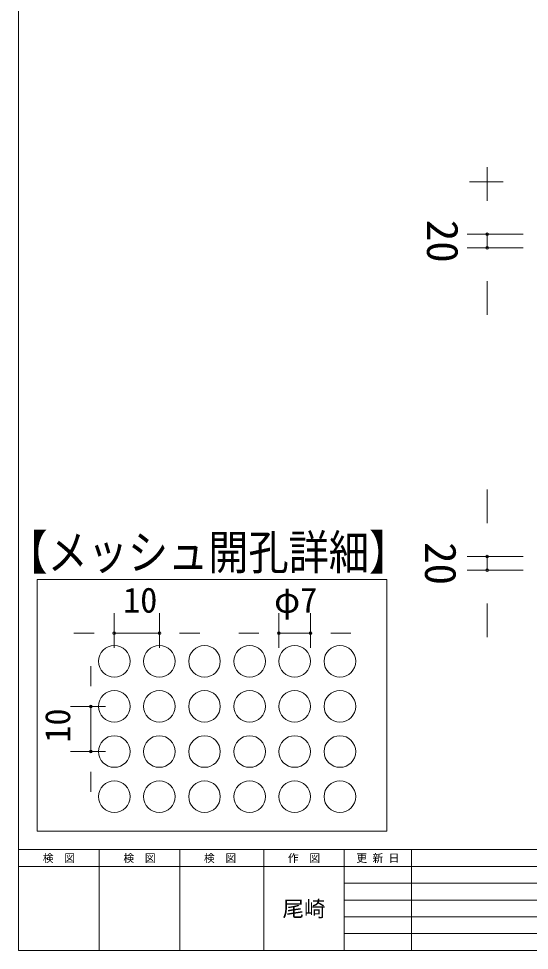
# Model space of a CAD drawing. Units: millimetres, scale not verified. Extents: x -2012 to 2012, y -1388 to 1388.
# Drawn here: x -2012 to -1252, y -1388 to 0 of the extents above; entities that cross this region are included whole.
import ezdxf
from ezdxf.enums import TextEntityAlignment as Align

# ---------------------------------------------------------------- set-up
doc = ezdxf.new("R2010")
doc.units = ezdxf.units.MM
doc.header["$LTSCALE"] = 8
doc.header["$PDMODE"] = 32
doc.header["$PDSIZE"] = 4
for name, color, linetype, lineweight in [('0-0_(3m)ｸﾘｱﾊﾟﾈﾙ', 7, 'Continuous', 9), ('0-2_0', 7, 'Continuous', 9), ('1-4_図面枠', 7, 'Continuous', 9)]:
    doc.layers.add(name, color=color, linetype=linetype, lineweight=lineweight)
doc.styles.add('ＭＳ ゴシック', font='')
doc.styles.get('ＭＳ ゴシック').set_extended_font_data('MS Gothic')

msp = doc.modelspace()

# ---------------------------------------------------------------- linework, layer by layer
at = {"layer": '0-0_(3m)ｸﾘｱﾊﾟﾈﾙ'}
for p, q in [((-2012.5, 1387.5), (-2012.5, -1387.5)), ((-1985.056, -1210.034), (-1985.056, -835.077))]:
    msp.add_line(p, q, dxfattribs=at)
at = {"layer": '0-2_0'}
for p, q in [((-1314.696, -271.179), (-1314.696, -221.179)), ((-1290.873, -243.258), (-1340.873, -243.258)), ((-1260.873, -321.179), (-1344.696, -321.179)), ((-1260.873, -341.179), (-1344.696, -341.179)), ((-1314.696, -391.179), (-1314.696, -441.179)), ((-1314.696, -751.179), (-1314.696, -701.179)), ((-1260.873, -801.179), (-1344.696, -801.179)), ((-1260.873, -821.179), (-1344.696, -821.179)), ((-1314.696, -871.179), (-1314.696, -921.179)), ((-1870.078, -937.002), (-1870.078, -885.182)), ((-1802.878, -937.002), (-1802.878, -885.182)), ((-1624.798, -937.002), (-1624.798, -885.182)), ((-1577.758, -937.002), (-1577.758, -885.182)), ((-1900.078, -915.182), (-1930.078, -915.182)), ((-1772.878, -915.182), (-1742.878, -915.182)), ((-1654.798, -915.182), (-1684.798, -915.182)), ((-1547.758, -915.182), (-1517.758, -915.182)), ((-1905.178, -994.202), (-1905.178, -964.202)), ((-1883.358, -1024.202), (-1935.178, -1024.202)), ((-1883.358, -1091.402), (-1935.178, -1091.402)), ((-1905.178, -1121.402), (-1905.178, -1151.402))]:
    msp.add_line(p, q, dxfattribs=at)
for points in [[(-1314.696, -341.179), (-1314.696, -321.179), (-1314.696, -341.179)], [(-1314.696, -821.179), (-1314.696, -801.179), (-1314.696, -821.179)], [(-1870.078, -915.182), (-1802.878, -915.182), (-1870.078, -915.182)], [(-1624.798, -915.182), (-1577.758, -915.182), (-1624.798, -915.182)], [(-1905.178, -1091.402), (-1905.178, -1024.202), (-1905.178, -1091.402)]]:
    msp.add_lwpolyline(points, dxfattribs=at)
for p in [(-1314.696, -321.179), (-1314.696, -341.179), (-1314.696, -801.179), (-1314.696, -821.179), (-1870.078, -915.182), (-1802.878, -915.182), (-1624.798, -915.182), (-1577.758, -915.182), (-1905.178, -1024.202), (-1905.178, -1091.402)]:
    msp.add_point(p, dxfattribs=at)
at = {"layer": '1-4_図面枠'}
for p, q in [((-2012.5, -1237.5), (2012.5, -1237.5)), ((-1892.5, -1237.5), (-1892.5, -1387.5)), ((-1772.5, -1237.5), (-1772.5, -1387.5)), ((-1647.5, -1237.5), (-1647.5, -1387.5)), ((-1527.5, -1237.5), (-1527.5, -1387.5)), ((-1427.5, -1237.5), (-1427.5, -1387.5)), ((-2012.5, -1262.5), (-417.5, -1262.5)), ((-1527.5, -1287.5), (-417.5, -1287.5)), ((-1527.5, -1312.5), (-417.5, -1312.5)), ((-1527.5, -1337.5), (-417.5, -1337.5)), ((-1527.5, -1362.5), (-417.5, -1362.5))]:
    msp.add_line(p, q, dxfattribs=at)
for points in [[(-2012.5, -1387.5), (2012.5, -1387.5), (2012.5, 1387.5), (-2012.5, 1387.5)], [(-2012.5, 1387.5), (-2012.5, -1237.5), (2012.5, -1237.5)], [(-1985.056, -835.077), (-1463.923, -835.077), (-1463.923, -1210.034), (-1985.056, -1210.034)]]:
    msp.add_lwpolyline(points, dxfattribs=at)
for centre in [(-1870.078, -957.002), (-1802.878, -957.002), (-1735.678, -957.002), (-1668.478, -957.002), (-1601.278, -957.002), (-1534.078, -957.002), (-1870.078, -1024.202), (-1802.878, -1024.202), (-1735.678, -1024.202), (-1668.478, -1024.202), (-1601.278, -1024.202), (-1534.078, -1024.202), (-1870.078, -1091.402), (-1802.878, -1091.402), (-1735.678, -1091.402), (-1668.478, -1091.402), (-1601.278, -1091.402), (-1534.078, -1091.402), (-1870.078, -1158.602), (-1802.878, -1158.602), (-1735.678, -1158.602), (-1668.478, -1158.602), (-1601.278, -1158.602), (-1534.078, -1158.602)]:
    msp.add_circle(centre, 23.52, dxfattribs=at)

# ---------------------------------------------------------------- texts
at = {"layer": '0-2_0', "color": 2, "style": 'ＭＳ ゴシック'}
for s, height, rotation, p in [('20', 46.92, 270, (-1418.404, -299.579)), ('20', 46.92, 270, (-1421.314, -779.579)), ('10', 37.54, 90, (-1924.458, -1078.282))]:
    msp.add_text(s, height=height, rotation=rotation, dxfattribs=at).set_placement(p, align=Align.BOTTOM_LEFT)
for s, p in [('10', (-1856.958, -895.902)), ('φ7', (-1631.998, -895.902))]:
    msp.add_text(s, height=37.54, dxfattribs=at).set_placement(p, align=Align.BOTTOM_LEFT)
at = {"layer": '1-4_図面枠', "style": 'ＭＳ ゴシック', "width": 0.85}
msp.add_text('【メッシュ開孔詳細】', height=51.61, dxfattribs=at).set_placement((-2029.251, -835.933), align=Align.BOTTOM_LEFT)
at = {"layer": '1-4_図面枠', "style": 'ＭＳ ゴシック'}
for s, height, p in [('検\u3000図', 11.73, (-1976.5, -1259.6)), ('検\u3000図', 11.73, (-1856.5, -1259.6)), ('検\u3000図', 11.73, (-1736.5, -1259.6)), ('作\u3000図', 11.73, (-1611.5, -1259.6)), ('更 新 日', 11.73, (-1509.5, -1259.6)), ('尾崎', 23.46, (-1619.5, -1344.2))]:
    msp.add_text(s, height=height, dxfattribs=at).set_placement(p, align=Align.BOTTOM_LEFT)

doc.saveas('drawing.dxf')
